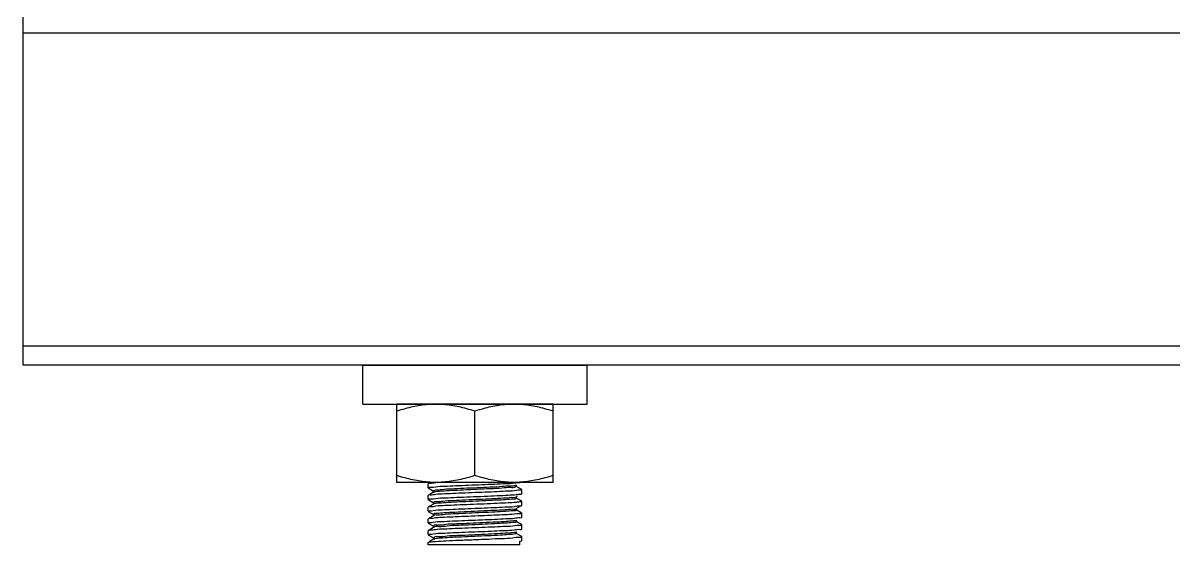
# Model space of a CAD drawing. Header units: millimetres. Extents: x -633009578 to 5705885, y -633235091 to 2571734.
# Drawn here: x 2449592 to 2450911, y 2000486 to 2001084 of the extents above; entities that cross this region are included whole.
import ezdxf

# ---------------------------------------------------------------- set-up
doc = ezdxf.new("R2010")
doc.units = ezdxf.units.MM
doc.header["$LTSCALE"] = 1000
doc.header["$MEASUREMENT"] = 0
doc.layers.get('0').update_dxf_attribs({"color": 9})
doc.layers.add('E-WIRE-系统', color=3, linetype='Continuous')

# ---------------------------------------------------------------- blocks, each defined once
blk = doc.blocks.new('G$CF4FACE3C')
at = {"layer": 'E-WIRE-系统'}
for p, q in [((-14044.75640617684, 3813.975360385957), (-14044.75640617684, 4178.426397490199)), ((-14044.75640617684, 4158.179117652704), (-9318.372393766418, 4158.179117652704)), ((-14044.75640617684, 3834.222640222986), (-9318.372393766418, 3834.222640222986)), ((-9318.372393766418, 3813.975360385957), (-14044.75640617684, 3813.975360385957)), ((-13692.80597862694, 3813.942873311345), (-13495.5453685408, 3813.996566084563)), ((-13692.79497270915, 3773.508492324851), (-13692.8059846228, 3813.964897167287)), ((-13495.54536862648, 3813.996566115529), (-13460.11037369585, 3813.996566115529)), ((-13460.11037369585, 3773.54015977541), (-13460.11037369585, 3813.996566115529)), ((-13692.7949813297, 3773.54015977541), (-13460.11037369585, 3773.54015977541)), ((-13657.37099400465, 3692.627347049653), (-13657.37099400465, 3773.54015977541)), ((-13495.54536862648, 3773.54015977541), (-13657.37099400465, 3773.54015977541)), ((-13495.54536862648, 3692.627347049653), (-13495.54536862648, 3773.54015977541)), ((-13576.45818130812, 3699.854187988094), (-13576.45818130812, 3766.313318836386)), ((-13495.54536862648, 3692.627347049653), (-13657.37099400465, 3692.627347049653)), ((-13624.8909914589, 3691.289502387284), (-13625.00586892548, 3691.156590886647)), ((-13625.00586892548, 3687.110950237955), (-13625.00586892548, 3691.156590886647)), ((-13624.89094150416, 3686.978009850718), (-13619.27033709432, 3683.724251901731)), ((-13622.579783472, 3692.627347049653), (-13623.87092961534, 3691.879862106987)), ((-13619.76791063952, 3687.805507614627), (-13617.1105455386, 3688.228106628056)), ((-13616.8983768113, 3692.319871154847), (-13617.3541859563, 3692.255886352155)), ((-13533.93527818727, 3690.020916280802), (-13534.43357687909, 3689.542926317197)), ((-13533.84915750846, 3688.525440411526), (-13534.43357687909, 3687.924670048989)), ((-13528.02537119924, 3685.221041434794), (-13533.64607190108, 3688.474855084554)), ((-13533.51629781001, 3688.324642439256), (-13533.51629781001, 3689.942898686044)), ((-13624.8909914589, 3679.152580504655), (-13625.00586892548, 3679.01966898283)), ((-13625.00586892548, 3674.974028344033), (-13625.00586892548, 3679.01966898283)), ((-13624.89094150416, 3674.841087946901), (-13619.27033709432, 3671.587329997332)), ((-13619.27029077103, 3682.406394132646), (-13623.87092961534, 3679.742940201773)), ((-13619.76244546403, 3675.654795366456), (-13616.88312757597, 3676.107631018385)), ((-13619.40006484953, 3683.874437733437), (-13619.40006484953, 3682.256181486766)), ((-13619.05967293889, 3682.432751857559), (-13619.24223425169, 3682.35297538212)), ((-13533.14267069171, 3684.380618109019), (-13535.58707195986, 3683.986997658852)), ((-13534.05138099543, 3676.127869737684), (-13534.04576488468, 3675.884072908084)), ((-13534.04329157807, 3677.640252546407), (-13534.04576488468, 3677.50232917571)), ((-13533.89821272227, 3680.07287177816), (-13533.51526427502, 3680.105126052862)), ((-13531.67315860023, 3675.195751903695), (-13533.64607190108, 3676.337933180737)), ((-13533.64602553565, 3677.655790949124), (-13532.48605253268, 3678.327328587766)), ((-13533.51629781001, 3676.187720534741), (-13533.51629781001, 3677.805976780946)), ((-13528.02537119924, 3673.084119541454), (-13531.67315860023, 3675.195751903695)), ((-13528.02542116307, 3680.90954889881), (-13527.91049370146, 3681.042489306652)), ((-13527.91049370146, 3681.042489306652), (-13527.91049370146, 3685.088129934738)), ((-13624.8909914589, 3667.015658578486), (-13625.00586892548, 3666.882747078431)), ((-13625.00586892548, 3662.837106439867), (-13625.00586892548, 3666.882747078431)), ((-13624.89094150416, 3662.704166053561), (-13619.27033709432, 3659.450408092816)), ((-13619.27029077103, 3670.269472228829), (-13623.87092961534, 3667.606018298073)), ((-13619.77488564816, 3663.544472714071), (-13617.32534952392, 3663.938529275241)), ((-13619.40006484953, 3671.737515829154), (-13619.40006484953, 3670.119259583531)), ((-13533.51526427502, 3672.013844786561), (-13534.08133169124, 3671.966453306959)), ((-13528.02537119924, 3660.947197625879), (-13533.64607190108, 3664.201011275058)), ((-13533.64602553565, 3665.518869044725), (-13528.86006825953, 3668.289580334444)), ((-13533.51629781001, 3664.050798640819), (-13533.51629781001, 3665.669054877129)), ((-13533.16553340899, 3672.048861828516), (-13533.51526427502, 3672.013844786561)), ((-13528.02542116307, 3668.772627004422), (-13527.91049370146, 3668.905567402835)), ((-13527.91049370146, 3668.905567402835), (-13527.91049370146, 3672.951208029641)), ((-13624.8909914589, 3654.878736673971), (-13625.00586892548, 3654.745825172868)), ((-13625.00586892548, 3650.700184535352), (-13625.00586892548, 3654.745825172868)), ((-13624.89094150416, 3650.567244147998), (-13619.27033709432, 3647.313486188999)), ((-13619.27029077103, 3658.13255032443), (-13623.87092961534, 3655.469096394256)), ((-13619.77492840262, 3651.410828906461), (-13617.37488470902, 3651.797950723791)), ((-13619.40006484953, 3659.600593925337), (-13619.40006484953, 3657.982337688911)), ((-13533.14760567877, 3660.122088665725), (-13535.83860877133, 3659.694745181943)), ((-13528.02537119924, 3648.81027572148), (-13533.64607190108, 3652.064089371241)), ((-13533.51629781001, 3651.91387673642), (-13533.51629781001, 3653.532132971683)), ((-13528.02542116307, 3656.635705100023), (-13527.91049370146, 3656.768645497155)), ((-13527.91049370146, 3656.768645497155), (-13527.91049370146, 3660.814286125824)), ((-13624.8909914589, 3642.741814770154), (-13625.00586892548, 3642.608903269167)), ((-13625.00586892548, 3638.563262631535), (-13625.00586892548, 3642.608903269167)), ((-13624.89094150416, 3638.430322244298), (-13619.27033709432, 3635.176564304507)), ((-13619.27029077103, 3645.995628440403), (-13623.87092961534, 3643.33217448846)), ((-13619.76533416891, 3639.250315698446), (-13616.98138178536, 3639.689785823459)), ((-13619.40006484953, 3647.463672020356), (-13619.40006484953, 3645.845415784046)), ((-13618.78300157213, 3646.012959110434), (-13618.89163842471, 3645.814642410725)), ((-13618.75402676594, 3646.058813455282), (-13618.78300157213, 3646.012959110434)), ((-13533.14007758838, 3647.963909712504), (-13535.4957832112, 3647.582980843144)), ((-13528.02537119924, 3636.673353816383), (-13533.64607190108, 3639.927167478134)), ((-13533.51629781001, 3639.776954832603), (-13533.51629781001, 3641.395211067866)), ((-13528.02542116307, 3644.498783196206), (-13527.91049370146, 3644.63172359264)), ((-13527.91049370146, 3644.63172359264), (-13527.91049370146, 3648.677364220959)), ((-13625.00586892548, 3630.471972499625), (-13624.8909914589, 3630.604892864474)), ((-13625.00586892548, 3627.89709689992), (-13625.00586892548, 3630.471981375129)), ((-13529.87974936888, 3627.89709689992), (-13624.99696997786, 3627.89709689992)), ((-13619.27029077103, 3633.858706535422), (-13623.87092961534, 3631.195252584177)), ((-13619.40006484953, 3635.326750137727), (-13619.40006484953, 3633.708493878949)), ((-13618.96677471371, 3633.811097308295), (-13619.16433937149, 3633.698463231558)), ((-13618.89321662998, 3633.84730227408), (-13618.96677471371, 3633.811097308295)), ((-13530.36906551593, 3635.923064648523), (-13528.99074281845, 3635.867557451013)), ((-13529.87974936888, 3631.942737568519), (-13528.00802713144, 3632.334503070102)), ((-13529.87974936888, 3627.89709689992), (-13529.87974936888, 3631.942737568519)), ((-13528.99074281845, 3635.867557451013), (-13528.83234259393, 3635.87667907658)), ((-13528.02542116307, 3632.361861281097), (-13527.91049370146, 3632.494801668334)), ((-13527.91049370146, 3632.494801668334), (-13527.91049370146, 3636.54044231656))]:
    blk.add_line(p, q, dxfattribs=at)
for points, start_tangent, end_tangent in [([(-13616.91458660411, 3773.54015977541), (-13624.85560945515, 3773.241142749437), (-13632.80299931834, 3772.354351601447), (-13640.7966955665, 3770.9015156026), (-13648.93367500324, 3768.894229944213), (-13657.37099400605, 3766.313318836386)], (-0.999999999999678, 0), (-0.9486832980545388, -0.3162277660050369)), ([(-13576.45818130812, 3766.313318836386), (-13584.89516140311, 3768.894136031857), (-13593.03413599543, 3770.901871773764), (-13601.02821225394, 3772.354651790811), (-13608.97486316948, 3773.241240125033), (-13616.91458660411, 3773.54015977541)], (-0.9486832980469481, 0.316227766028741), (-0.9999999999992524, 9.292744113650067e-07)), ([(-13536.001774234, 3773.54015977541), (-13543.94279677491, 3773.241142749437), (-13551.89018661575, 3772.354351601447), (-13559.88388286624, 3770.9015156026), (-13568.02086232021, 3768.894229944213), (-13576.45818130812, 3766.313318836386)], (-0.999999999999508, 0), (-0.9486832979476857, -0.3162277663257136)), ([(-13495.54536862741, 3766.313318836386), (-13503.9823527527, 3768.894137172145), (-13512.12133114832, 3770.901873479364), (-13520.11541118007, 3772.3546534864), (-13528.06206596666, 3773.241241308977), (-13536.001774234, 3773.54015977541)], (-0.9486832980508979, 0.3162277660169144), (-0.9999999999995305, 5.655833086058255e-07)), ([(-13616.91458685207, 3692.627347049653), (-13624.8555669426, 3692.926360873971), (-13632.80290382751, 3693.813141146558), (-13640.7965349094, 3695.265956675168), (-13648.93349980167, 3697.273228297476), (-13657.37099400605, 3699.854187988327)], (-0.9999999999997203, 0), (-0.9486832981538377, 0.3162277657081861)), ([(-13576.45818130812, 3699.854187988327), (-13584.89536011382, 3697.273315710016), (-13593.03432748187, 3695.265593867167), (-13601.02832670184, 3693.81283816346), (-13608.97491216101, 3692.926263015135), (-13616.91458685207, 3692.627347049653)], (-0.9486832980585022, -0.3162277659931119), (-0.9999999999992533, -9.2928012454218e-07)), ([(-13536.00177419395, 3692.627347049653), (-13543.94275425863, 3692.926360873971), (-13551.89009113959, 3693.813141146558), (-13559.88372221915, 3695.265956675168), (-13568.02068710653, 3697.273228297476), (-13576.45818130812, 3699.854187988327)], (-0.9999999999994773, 0), (-0.9486832981454771, 0.3162277657318902)), ([(-13495.54536862741, 3699.854187988327), (-13503.98254742334, 3697.273315710016), (-13512.12151478883, 3695.265593867167), (-13520.1155140216, 3693.81283816346), (-13528.06209947076, 3692.926263015135), (-13536.00177419395, 3692.627347049653)], (-0.9486832980508842, -0.3162277660168583), (-0.9999999999993686, -9.292801207868503e-07)), ([(-13625.00586892548, 3687.110950237955), (-13622.98875769414, 3687.669728675741)], (0, 1.00000000000024), (0.9992060913124711, -0.03983951660156578)), ([(-13617.3541859563, 3692.255886352155), (-13623.06976808957, 3691.703956355108), (-13624.98175893514, 3691.319091206533)], (-0.9890526641510072, -0.1475629612574246), (-0.3099327360160299, -0.9507584862344732)), ([(-13622.98875769414, 3687.669728675741), (-13619.76791063952, 3687.805507614627)], (0.9992060913486775, -0.03983951569440889), (0.991891528636311, 0.127087353498209)), ([(-13534.43357687909, 3689.542926317197), (-13539.51951294462, 3688.909210689482), (-13548.54560994869, 3688.275495018926), (-13560.54907539673, 3687.64177939191), (-13574.24952772516, 3687.008063742309), (-13588.18557199836, 3686.374348125886), (-13600.87068301998, 3685.740632496891), (-13610.95176986768, 3685.106916838209), (-13617.35350669315, 3684.473201220273), (-13619.38214642042, 3683.863234640681)], (-0.7891867384630266, -0.6141533129722796), (-0.5301388758303427, -0.8479108280552796)), ([(-13534.43357687909, 3687.924670048989), (-13539.51951294462, 3687.29095444188), (-13548.54560994869, 3686.657238773652), (-13560.54907539673, 3686.023523154319), (-13574.24952772516, 3685.389807496103), (-13588.18557199836, 3684.756091867108), (-13600.87068301998, 3684.122376250452), (-13610.95176986768, 3683.488660580129), (-13617.35350669315, 3682.854944962892), (-13619.05967293889, 3682.432751857559)], (-0.7891867384081505, -0.614153313043338), (-0.9356058483348413, -0.3530463093739511)), ([(-13617.1105455386, 3688.228106628056), (-13608.08014040068, 3688.774918155512), (-13596.51268951269, 3689.322600180749), (-13583.2037121004, 3689.875913409865), (-13569.46828059852, 3690.424270057818), (-13556.18428878067, 3690.977357187308), (-13544.63606281043, 3691.52596398571), (-13535.58707195986, 3692.078278935864)], (0.9892204548780866, 0.14643391564625), (0.9890793653563017, 0.1473838831987119)), ([(-13611.26816024841, 3692.715391461854), (-13616.8983768113, 3692.319871154963)], (-0.9993760366803821, -0.03532049417412112), (-0.9914062523684362, -0.1308191223172858)), ([(-13535.58707195986, 3692.078278935864), (-13529.88443001569, 3692.629321521963)], (0.9890793654838452, 0.1473838823436988), (0.9993541384070617, -0.03593474709648966)), ([(-13625.00586892548, 3674.974028344033), (-13622.93023745995, 3675.540912295808)], (0, 1.000000000000188), (0.9990702900119393, -0.04311096860487888)), ([(-13617.1105455386, 3680.136825351743), (-13622.98875769414, 3679.578447398846), (-13624.98313549953, 3679.180990840425)], (-0.9892204547819561, -0.1464339162934475), (-0.2946386205395058, -0.9556087501092818)), ([(-13622.93023745995, 3675.540912295808), (-13619.76244546403, 3675.654795366689)], (0.9990702902133107, -0.04311096393984962), (0.9928897755821329, 0.1190373619651114)), ([(-13538.47388523957, 3676.868613547995), (-13546.95370118204, 3676.23489792028), (-13558.58069070615, 3675.601182271377), (-13572.11463014525, 3674.967466642614), (-13586.11188595975, 3674.333750984399), (-13599.07940377318, 3673.700035355403), (-13609.63396898704, 3673.066319728387), (-13616.64975088043, 3672.432604079018), (-13619.37839247193, 3671.798888450721), (-13619.35994095798, 3671.770938119502)], (-0.9953820258968039, -0.09599282536266333), (0.6400226681989326, -0.7683560269767091)), ([(-13535.58707195986, 3683.986997659085), (-13544.63606281043, 3683.434682709631), (-13556.18428878067, 3682.886075921007), (-13569.46828059852, 3682.332988793263), (-13583.2037121004, 3681.784632142284), (-13596.51268951269, 3681.231318935519), (-13608.08014040068, 3680.683636879665), (-13617.1105455386, 3680.136825351743)], (-0.9890793653561296, -0.1473838831986514), (-0.9892204548780255, -0.1464339156462469)), ([(-13616.88312757597, 3676.107631018385), (-13607.33422408905, 3676.676779382979), (-13595.25792598724, 3677.240158551489), (-13581.52645118791, 3677.806230658083), (-13566.93706647307, 3678.389563447679), (-13553.37408981146, 3678.965439266409), (-13541.94696221105, 3679.535688916687), (-13533.89821272227, 3680.07287177816)], (0.9891013282112745, 0.1472364171344775), (0.9965598183356125, 0.08287658583604977)), ([(-13538.47388523957, 3675.25035728002), (-13546.91594503378, 3674.618980500847), (-13558.48619567277, 3673.987603701651), (-13571.95947767422, 3673.356226859265), (-13585.90912184748, 3672.724850071245), (-13598.85801757965, 3672.093473270419), (-13609.43502238276, 3671.462096460047), (-13616.52015027893, 3670.830719682272)], (-0.9953820259186728, -0.09599282513699574), (-0.994717417191234, -0.1026511565309226)), ([(-13534.04576488468, 3677.50232917571), (-13538.47388523957, 3676.868613547995)], (-0.08176301195976603, -0.9966517997150793), (-0.9953820254804331, -0.09599282967761427)), ([(-13534.04576488468, 3675.884072908084), (-13538.47388523957, 3675.25035728002)], (-0.08176301195886167, -0.9966517997150349), (-0.9953820254804027, -0.09599282967777244)), ([(-13533.51526427642, 3680.105126052862), (-13529.3337221581, 3680.573607426486), (-13527.9491149676, 3680.870384110021)], (0.996381481185275, 0.08499378771497619), (0.456625309293678, 0.8896591071376085)), ([(-13529.86958865798, 3684.537501617218), (-13533.14267069171, 3684.380618109019)], (-0.9993298849830631, 0.03660301874558843), (-0.9909493857876983, -0.1342360413806539)), ([(-13527.9104937003, 3685.088129934738), (-13529.86958865798, 3684.537501617218)], (0, -0.9999999999997118), (-0.9993298851683471, 0.0366030136785845)), ([(-13625.00586892548, 3662.837106439867), (-13623.08739272365, 3663.381958106882)], (0, 1.000000000000214), (0.999388754568553, -0.03495879350149865)), ([(-13616.88312757597, 3668.016349731013), (-13622.93023745995, 3667.44963101903), (-13624.98406414199, 3667.043245692621)], (-0.9891013283438199, -0.1472364162422013), (-0.2841832535354278, -0.9587699820139922)), ([(-13623.08739272365, 3663.381958106882), (-13619.77488564677, 3663.544472714071)], (0.9993887543285233, -0.03495880033405072), (0.9908742591991359, 0.1347894745770667)), ([(-13616.52015027893, 3670.830719682272), (-13619.32448132173, 3670.335945315775)], (-0.9947174167749734, -0.1026511605519301), (-0.77507901045042, -0.6318643268603802)), ([(-13617.32534952392, 3663.938529275241), (-13608.16360218031, 3664.496693488327), (-13596.68119004718, 3665.04138805822), (-13583.49196901312, 3665.590482924716), (-13569.88980706222, 3666.133488204447), (-13556.76726211235, 3666.678061326034), (-13545.20589193399, 3667.222297042143), (-13535.83860877133, 3667.786026448826)], (0.9891236110831815, 0.1470866479264937), (0.9892084500558757, 0.1465149901480635)), ([(-13534.08133169124, 3671.966453306959), (-13541.94696221105, 3671.444407639327), (-13553.37408981146, 3670.874158010236), (-13566.93706647307, 3670.298282181378), (-13581.52645118791, 3669.714949391666), (-13595.25792598724, 3669.148877285072), (-13607.33422408905, 3668.585498117493), (-13616.88312757597, 3668.016349731013)], (-0.9966413004803933, -0.08189089190260922), (-0.98910132828542, -0.1472364166382401)), ([(-13537.52269246499, 3664.828016405809), (-13545.43514516228, 3664.194300777628), (-13556.65675228625, 3663.560585149331), (-13569.9905312513, 3662.92686950136), (-13584.01419931953, 3662.293153873412), (-13597.23188466858, 3661.659438214148), (-13608.23368788464, 3661.025722585153), (-13615.84607250756, 3660.392006957438)], (-0.9999986818107831, -0.001623692552876489), (-0.9989355208809011, -0.04612835487241184)), ([(-13537.11637064768, 3663.254197989707), (-13544.72530830069, 3662.622821201454), (-13555.69440066186, 3661.991444400512), (-13568.86214406439, 3661.360067570466), (-13582.83422244177, 3660.728690760327), (-13596.13114976021, 3660.097313970211), (-13607.34493075381, 3659.465937170084), (-13615.28815200948, 3658.834560380899)], (-0.9992095765292895, -0.03975200840082567), (-0.9999096796930736, 0.01343995742937603)), ([(-13533.75496253558, 3665.448979351786), (-13537.52269246499, 3664.828016405809)], (0.5399851489824291, -0.8416745445111267), (-0.999998681811393, -0.001623692209122111)), ([(-13533.68673737859, 3663.901699336478), (-13533.67328865943, 3663.885574790183), (-13537.11637064768, 3663.254197989707)], (0.6584161994022726, -0.7526540429158388), (-0.9992095763760834, -0.03975201226513528)), ([(-13535.83860877133, 3667.786026448826), (-13529.87656456442, 3668.353952918085), (-13527.93403770961, 3668.743506669183)], (0.9892084496667436, 0.1465149927722145), (0.3036182656854827, 0.9527937598148313)), ([(-13529.3337221581, 3672.482326170313), (-13533.16553340899, 3672.048861828516)], (-0.9999703166060385, -0.007704927459945029), (-0.9935120927124296, -0.1137265212487832)), ([(-13527.9104937003, 3672.951208029641), (-13529.3337221581, 3672.482326170313)], (0, -0.9999999999995601), (-0.9999703166046703, -0.007704927673533486)), ([(-13625.00586892548, 3650.700184535352), (-13623.05671292916, 3651.249404857052)], (0, 1.000000000000037), (0.9993529253040707, -0.03596846792192521)), ([(-13617.32534952392, 3655.847248008824), (-13623.08739272365, 3655.290676830919), (-13624.98146371823, 3654.908572230604)], (-0.989123611262781, -0.1470866467176663), (-0.3131855379900605, -0.9496919599506666)), ([(-13623.05671292916, 3651.249404857052), (-13619.77492840262, 3651.410828906461)], (0.999352925140512, -0.03596847249287857), (0.9907411453270245, 0.1357644392185467)), ([(-13615.84607250756, 3660.392006957438), (-13619.25704332441, 3659.758291307953), (-13619.24284320045, 3659.741594057181)], (-0.9989355209762145, -0.04612835278552228), (0.6676573232696932, -0.7444687358093691)), ([(-13615.28815200948, 3658.834560380899), (-13619.11971574579, 3658.2031835292)], (-0.9999096796928953, 0.01343995748151256), (0.5188930522660226, -0.8548391663408692)), ([(-13536.66829943983, 3652.787419306696), (-13543.99371735053, 3652.153703636141), (-13554.78204335156, 3651.519988030195), (-13567.88251205557, 3650.8862724012), (-13581.89772723406, 3650.252556741936), (-13595.33271882986, 3649.618841114221), (-13606.75440788432, 3648.985125444247), (-13614.94446962001, 3648.35140981595), (-13619.02928940603, 3647.717694198829), (-13619.00200362923, 3647.656015412998)], (-0.9967228463487624, -0.08089232081460926), (0.4350717398621151, -0.9003957914172764)), ([(-13619.12686969223, 3658.215268882574), (-13619.11971574579, 3658.2031835292)], (0.499613174112146, -0.8662486227088173), (0.5188938208835113, -0.8548386999063576)), ([(-13535.96767956181, 3651.258038700325), (-13542.70310745388, 3650.626661890885), (-13553.01281831414, 3649.995285101118), (-13565.80512972013, 3649.363908300758), (-13579.72547956649, 3648.732531470247), (-13593.29985920899, 3648.101154659991), (-13605.09089445975, 3647.469777880586), (-13613.85004712082, 3646.83840107033), (-13618.64982134523, 3646.20702423912), (-13618.75402676594, 3646.058813455282)], (-0.9897539775510855, -0.1427832760622899), (-0.5437552579066259, -0.8392438379368379)), ([(-13617.37488470902, 3651.797950723791), (-13608.46337459958, 3652.343965310953), (-13596.96990653384, 3652.891810910776), (-13583.39027524134, 3653.457649780321), (-13569.08431891166, 3654.028951683198), (-13555.86432828149, 3654.580626096227), (-13544.44061844144, 3655.125519387075), (-13535.49578321259, 3655.674262121436)], (0.989113191785499, 0.1471566982354099), (0.9890754226816819, 0.1474103396884505)), ([(-13535.83860877133, 3659.694745181943), (-13545.20589193399, 3659.131015776773), (-13556.76726211235, 3658.586780060199), (-13569.88980706222, 3658.042206938495), (-13583.49196901312, 3657.499201658065), (-13596.68119004718, 3656.950106792501), (-13608.16360218031, 3656.405412210966), (-13617.32534952392, 3655.847248008824)], (-0.9892084500561542, -0.1465149901481745), (-0.9891236110811722, -0.1470866479376034)), ([(-13533.5901440687, 3653.4250764678), (-13536.66829943983, 3652.787419306696)], (0.6109878814278411, -0.7916399489338816), (-0.9967228461862712, -0.08089232282440077)), ([(-13533.52651176346, 3651.908871825668), (-13533.51974085369, 3651.889415479614), (-13535.96767956181, 3651.258038700325)], (0.440019661676572, -0.897988138723715), (-0.9897539768345681, -0.1427832810295017)), ([(-13535.49578321259, 3655.674262121436), (-13529.84570364258, 3656.221406847704), (-13527.93465879676, 3656.606061669532)], (0.9890754225863945, 0.1474103403294997), (0.3104655583630071, 0.9505846290938453)), ([(-13529.87656456442, 3660.262671641191), (-13533.14760567877, 3660.122088665725)], (-0.9992766833138299, 0.03802775547429479), (-0.9918975253162843, -0.1270405418373709)), ([(-13527.9104937003, 3660.814286125824), (-13529.87656456442, 3660.262671641191)], (0, -1.000000000000206), (-0.999276683069311, 0.03802776186304726)), ([(-13625.00586892548, 3638.563262631535), (-13622.97688442562, 3639.123694827314)], (0, 0.9999999999997198), (0.9991643324492726, -0.04087342364032905)), ([(-13617.37488470902, 3643.706669447012), (-13623.05671292916, 3643.15812358039), (-13624.98197011673, 3642.771225581178)], (-0.9891131918539624, -0.147156697772688), (-0.3075982027846568, -0.9515163401872534)), ([(-13622.97688442562, 3639.123694827314), (-13619.76533416891, 3639.250315698446)], (0.9991643327917886, -0.04087341528127029), (0.9923807038188318, 0.12320932873927)), ([(-13535.91283038375, 3640.746822165209), (-13542.63300132542, 3640.113106546924), (-13552.96122474642, 3639.479390866938), (-13565.79581328458, 3638.845675260993), (-13579.76773159648, 3638.211959631997), (-13593.38662792929, 3637.578243972734), (-13605.19980666437, 3636.944528355729), (-13613.94718376058, 3636.310812674114), (-13618.69569704146, 3635.67709705676), (-13618.90701198834, 3635.19107693655)], (-0.9887096541653255, -0.1498439847327105), (-0.2653085913569141, -0.9641635501080243)), ([(-13535.03390917368, 3639.261879390455), (-13540.86007605796, 3638.630502600805), (-13550.45568231493, 3637.999125789851), (-13562.80466100504, 3637.367749011144), (-13576.59939407208, 3636.736372170621), (-13590.37917429791, 3636.104995369911), (-13602.68487778632, 3635.473618570133), (-13612.2134688443, 3634.842241780949), (-13617.95597669762, 3634.210864970577), (-13618.89321662998, 3633.847302274313)], (-0.9561103322504644, -0.2930068814275278), (-0.9021523347381725, -0.4314176224166644)), ([(-13535.49578321259, 3647.582980843144), (-13544.44061844144, 3647.034238110646), (-13555.86432828149, 3646.489344819449), (-13569.08431891166, 3645.937670427375), (-13583.39027524134, 3645.366368523915), (-13596.96990653384, 3644.800529645174), (-13608.46337459958, 3644.252684033359), (-13617.37488470902, 3643.706669447012)], (-0.989075422681482, -0.1474103396884998), (-0.9891131917855194, -0.1471566982354673)), ([(-13616.98138178536, 3639.689785823459), (-13607.81820767419, 3640.240924342535), (-13596.40196757135, 3640.77974736772), (-13583.23427958996, 3641.326997572207), (-13569.65921541629, 3641.868907573982), (-13556.49238308868, 3642.416199623374), (-13545.0825229527, 3642.954876834759), (-13535.92157030245, 3643.50616972812)], (0.989283269674756, 0.1460089461024035), (0.9892829395291715, 0.1460111829865824)), ([(-13535.92157030245, 3643.50616972812), (-13529.9328339526, 3644.072216265369), (-13527.93313026428, 3644.470448645414)], (0.9892829393057824, 0.146011184499338), (0.2934928485004307, 0.9559612690262876)), ([(-13533.64371752879, 3641.240684033488), (-13535.91283038375, 3640.746822165209)], (-0.8829695235766236, -0.4694303147801359), (-0.9887096548198459, -0.1498439804068117)), ([(-13533.6140975724, 3639.869762376882), (-13535.03390917368, 3639.261879390455)], (-0.6883507682385556, -0.725377984135133), (-0.9561103331885794, -0.2930068783634905)), ([(-13529.84570364258, 3648.130125592113), (-13533.14007758838, 3647.963909712504)], (-0.9993803310437055, 0.03519877730885626), (-0.990538941498389, -0.1372319400645075)), ([(-13527.9104937003, 3648.677364220959), (-13529.84570364258, 3648.130125592113)], (0, -0.9999999999997496), (-0.9993803307913548, 0.03519878444705739)), ([(-13624.80702503934, 3630.464048238122), (-13623.3138665508, 3630.983462245436)], (0.8589433777668335, 0.5120705750090885), (0.9664086709537891, 0.2570102735398328)), ([(-13623.3138665508, 3630.983462245436), (-13616.94829662587, 3631.600892828428)], (0.9664086710437162, 0.2570102732034035), (0.9999436179632942, 0.01061889327274177)), ([(-13616.94829662587, 3631.600892828428), (-13606.48338037706, 3632.218202696997), (-13592.97689928114, 3632.835560372798), (-13577.79398881947, 3633.453055030084), (-13562.47506513097, 3634.070577380597), (-13548.57372933952, 3634.688067998039), (-13537.49789749435, 3635.30554474704)], (0.9999436179323228, 0.01061889622186607), (0.9891998339641332, 0.1465731506287163)), ([(-13537.49789749435, 3635.30554474704), (-13530.36906551477, 3635.923064648523)], (0.9891998337926896, 0.1465731517884773), (0.9981283923735011, -0.06115318746869658)), ([(-13528.83234259509, 3635.87667907658), (-13527.9104937003, 3636.54044231656)], (0.9968344073893136, 0.07950574978713218), (0, 1.000000000000143))]:
    blk.add_spline(points, degree=3, dxfattribs=dict(at, start_tangent=start_tangent, end_tangent=end_tangent))

msp = doc.modelspace()

# ---------------------------------------------------------------- block references
at = {"xscale": 1.10592, "yscale": 1.10592, "zscale": 1.10592}
msp.add_blockref('G$CF4FACE3C', (2465124.496627273, 1996473.942841334, -46.07999998803452), dxfattribs=at)

doc.saveas('drawing.dxf')
